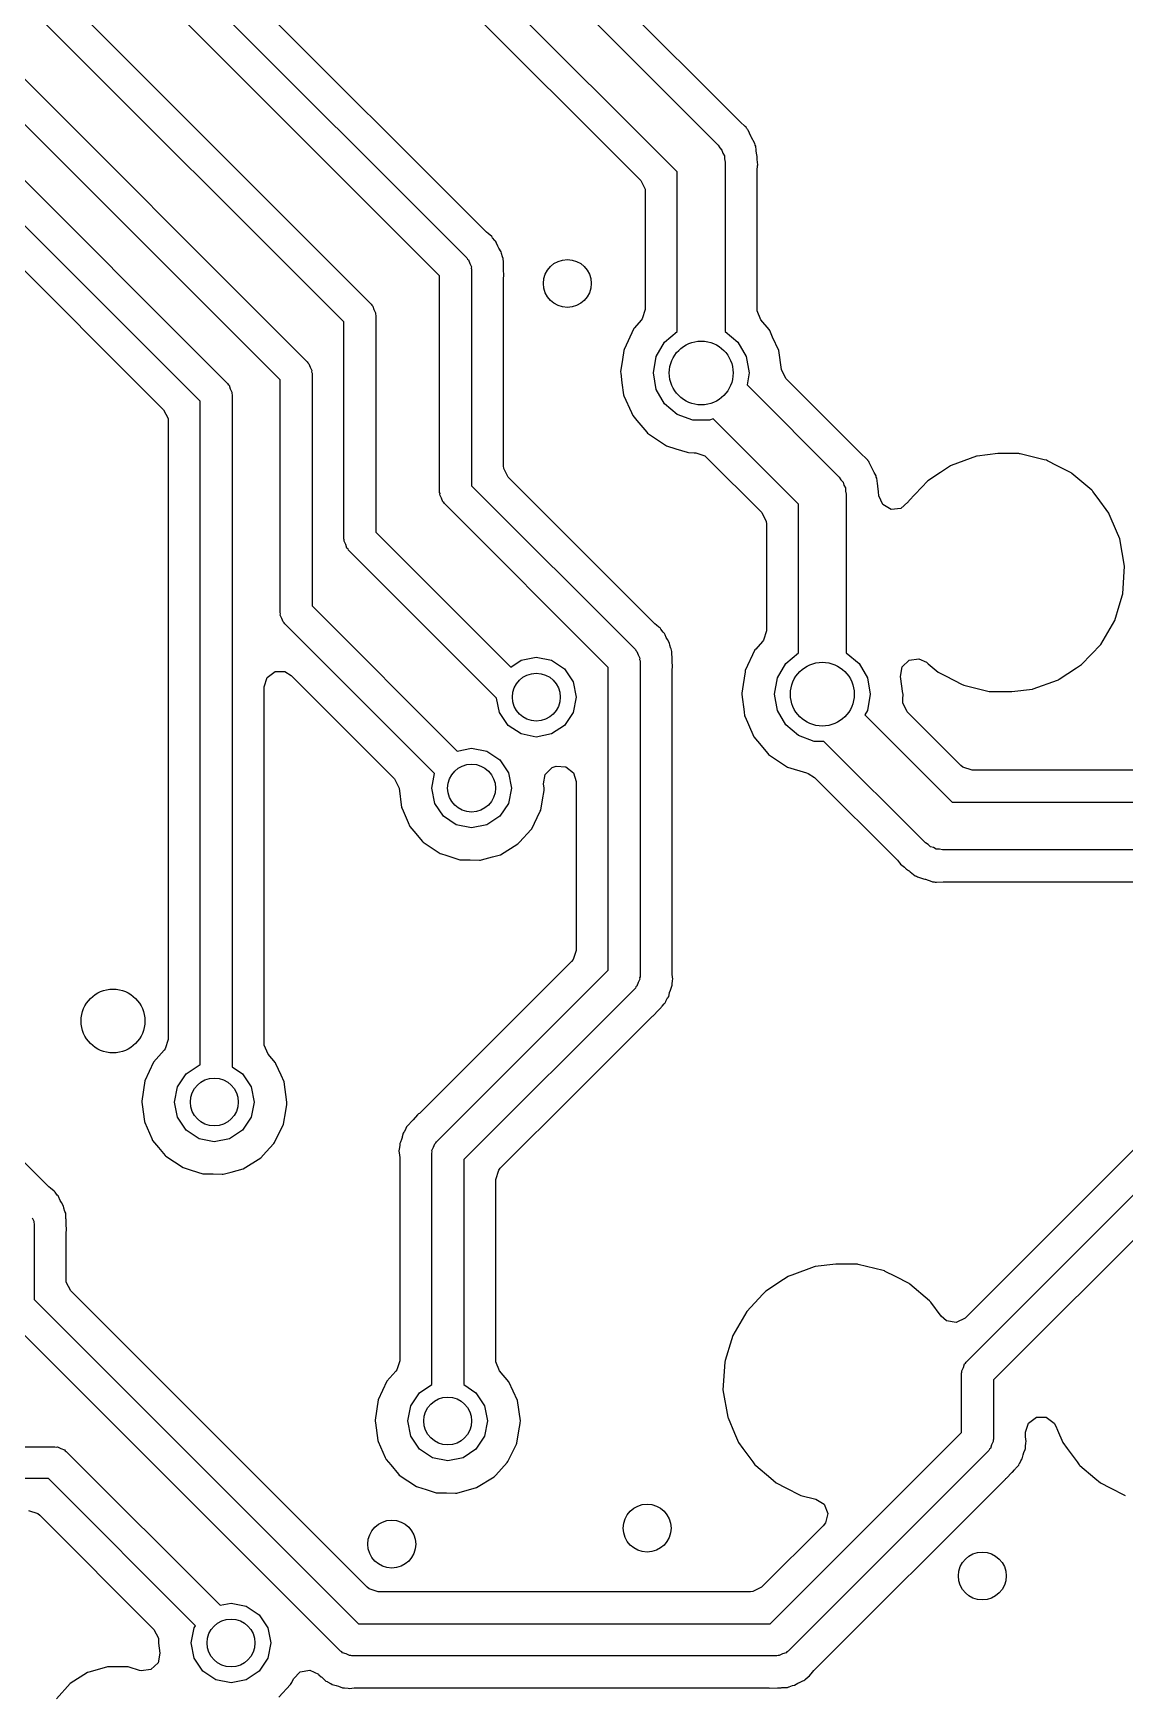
# Model space of a CAD drawing. Extents: x 0.04 to 2.01, y 0.04 to 5.04.
# Drawn here: x 1.1989 to 1.4682, y 1.4633 to 1.8728 of the extents above; entities that cross this region are included whole.
import ezdxf

# ---------------------------------------------------------------- set-up
doc = ezdxf.new("R2010")
doc.units = 0
doc.header["$MEASUREMENT"] = 0
doc.layers.add('BLACK', color=7, linetype='CONTINUOUS')

msp = doc.modelspace()

# ---------------------------------------------------------------- linework, layer by layer
at = {"layer": 'BLACK', "linetype": 'CONTINUOUS'}
for p, q in [((1.31299, 1.90008), (1.36792, 1.84516)), ((1.37324, 1.851), (1.32203, 1.90221)), ((1.31075, 1.82365), (1.23659, 1.89781)), ((1.22756, 1.89569), (1.30593, 1.81731)), ((1.35783, 1.83854), (1.30291, 1.89346)), ((1.29921, 1.8129), (1.22084, 1.89127)), ((1.29759, 1.88762), (1.3488, 1.83641)), ((1.20756, 1.88069), (1.28231, 1.80593)), ((1.27559, 1.80152), (1.20084, 1.87627)), ((1.18898, 1.86927), (1.26656, 1.79168)), ((1.25984, 1.78727), (1.18226, 1.86485)), ((1.17323, 1.86002), (1.24688, 1.78637)), ((1.24016, 1.78195), (1.16651, 1.8556)), ((1.37335, 1.8509), (1.37324, 1.851)), ((1.37456, 1.84978), (1.37335, 1.8509)), ((1.16169, 1.84926), (1.23112, 1.77982)), ((1.37479, 1.84956), (1.37456, 1.84978)), ((1.37456, 1.84978), (1.37456, 1.84978)), ((1.37492, 1.84933), (1.37479, 1.84956)), ((1.37495, 1.84929), (1.37492, 1.84933)), ((1.375, 1.84924), (1.37495, 1.84929)), ((1.37506, 1.84918), (1.375, 1.84924)), ((1.37519, 1.84903), (1.37506, 1.84918)), ((1.37529, 1.84881), (1.37519, 1.84903)), ((1.376, 1.84733), (1.37529, 1.84881)), ((1.37529, 1.84881), (1.37529, 1.84881)), ((1.37608, 1.84717), (1.376, 1.84733)), ((1.37698, 1.84552), (1.37608, 1.84717)), ((1.36792, 1.84516), (1.3683, 1.84449)), ((1.3683, 1.84449), (1.36885, 1.84394)), ((1.36885, 1.84394), (1.36906, 1.84319)), ((1.36906, 1.84319), (1.36944, 1.84251)), ((1.37703, 1.84521), (1.37698, 1.84552)), ((1.37704, 1.84516), (1.37703, 1.84521)), ((1.37717, 1.84489), (1.37704, 1.84516)), ((1.37729, 1.84388), (1.37717, 1.84489)), ((1.3774, 1.84302), (1.37729, 1.84388)), ((1.37742, 1.84284), (1.3774, 1.84302)), ((1.37751, 1.84229), (1.37742, 1.84284)), ((1.35783, 1.79917), (1.35783, 1.83854)), ((1.36944, 1.84251), (1.36944, 1.84174)), ((1.36944, 1.84174), (1.36965, 1.84098)), ((1.36965, 1.84098), (1.36965, 1.79917)), ((1.37754, 1.84213), (1.37751, 1.84229)), ((1.37751, 1.84229), (1.37751, 1.84229)), ((1.37754, 1.84197), (1.37754, 1.84213)), ((1.37755, 1.84181), (1.37754, 1.84197)), ((1.37754, 1.8391), (1.37763, 1.83992)), ((1.37754, 1.80456), (1.37754, 1.8391)), ((1.37757, 1.84158), (1.37755, 1.84181)), ((1.37755, 1.84181), (1.37755, 1.84181)), ((1.37771, 1.84033), (1.37757, 1.84158)), ((1.37763, 1.83992), (1.37765, 1.84001)), ((1.37765, 1.84001), (1.37771, 1.84033)), ((1.3488, 1.83641), (1.34989, 1.83426)), ((1.34989, 1.83426), (1.34994, 1.83365)), ((1.34994, 1.83365), (1.34994, 1.80456)), ((1.31115, 1.82331), (1.31075, 1.82365)), ((1.31207, 1.82261), (1.31115, 1.82331)), ((1.31225, 1.82231), (1.31207, 1.82261)), ((1.31226, 1.8223), (1.31225, 1.82231)), ((1.31282, 1.82159), (1.31226, 1.8223)), ((1.31299, 1.82142), (1.31282, 1.82159)), ((1.31315, 1.82122), (1.31299, 1.82142)), ((1.31326, 1.82097), (1.31315, 1.82122)), ((1.31356, 1.82026), (1.31326, 1.82097)), ((1.31326, 1.82097), (1.31326, 1.82097)), ((1.31383, 1.81975), (1.31356, 1.82026)), ((1.31438, 1.81886), (1.31383, 1.81975)), ((1.31444, 1.81851), (1.31438, 1.81886)), ((1.31446, 1.81841), (1.31444, 1.81851)), ((1.31444, 1.81851), (1.31444, 1.81851)), ((1.31471, 1.81759), (1.31446, 1.81841)), ((1.30593, 1.81731), (1.30608, 1.81703)), ((1.30608, 1.81703), (1.30633, 1.81684)), ((1.30633, 1.81684), (1.30662, 1.81596)), ((1.30662, 1.81596), (1.30704, 1.81514)), ((1.30704, 1.81514), (1.30699, 1.81483)), ((1.30699, 1.81483), (1.30709, 1.81453)), ((1.30709, 1.81453), (1.30709, 1.76111)), ((1.31489, 1.81717), (1.31471, 1.81759)), ((1.31492, 1.81629), (1.31489, 1.81717)), ((1.31493, 1.81601), (1.31492, 1.81629)), ((1.31495, 1.8158), (1.31493, 1.81601)), ((1.31498, 1.81563), (1.31495, 1.8158)), ((1.31498, 1.81486), (1.31498, 1.81563)), ((1.31498, 1.81472), (1.31498, 1.81486)), ((1.31506, 1.81277), (1.31498, 1.81472)), ((1.29921, 1.75948), (1.29921, 1.8129)), ((1.31498, 1.81242), (1.31499, 1.81258)), ((1.31498, 1.766), (1.31498, 1.81242)), ((1.31499, 1.81258), (1.31506, 1.81277)), ((1.28231, 1.80593), (1.28246, 1.80565)), ((1.28246, 1.80565), (1.28271, 1.80546)), ((1.28271, 1.80546), (1.283, 1.80459)), ((1.283, 1.80459), (1.28342, 1.80377)), ((1.28342, 1.80377), (1.28337, 1.80345)), ((1.28337, 1.80345), (1.28346, 1.80315)), ((1.28346, 1.80315), (1.28346, 1.74966)), ((1.34896, 1.80198), (1.34729, 1.80007)), ((1.3492, 1.80227), (1.34896, 1.80198)), ((1.34994, 1.80456), (1.3492, 1.80227)), ((1.37755, 1.80424), (1.37754, 1.80456)), ((1.37848, 1.80201), (1.37755, 1.80424)), ((1.38051, 1.79966), (1.37848, 1.80201)), ((1.27559, 1.74803), (1.27559, 1.80152)), ((1.3471, 1.79987), (1.3447, 1.79476)), ((1.34729, 1.80007), (1.3471, 1.79987)), ((1.34729, 1.80007), (1.34729, 1.80007)), ((1.35469, 1.79653), (1.35783, 1.79917)), ((1.36965, 1.79917), (1.37279, 1.79653)), ((1.38063, 1.79941), (1.38051, 1.79966)), ((1.38136, 1.7978), (1.38063, 1.79941)), ((1.38063, 1.79941), (1.38063, 1.79941)), ((1.38285, 1.79452), (1.38136, 1.7978)), ((1.34466, 1.79448), (1.34431, 1.79227)), ((1.3447, 1.79476), (1.34466, 1.79448)), ((1.34466, 1.79448), (1.34466, 1.79448)), ((1.35264, 1.79298), (1.35469, 1.79653)), ((1.37279, 1.79653), (1.37484, 1.79298)), ((1.38352, 1.78982), (1.38285, 1.79452)), ((1.26656, 1.79168), (1.26671, 1.7914)), ((1.26671, 1.7914), (1.26696, 1.79121)), ((1.26696, 1.79121), (1.26725, 1.79033)), ((1.26725, 1.79033), (1.26767, 1.78951)), ((1.26767, 1.78951), (1.26762, 1.7892)), ((1.34431, 1.79227), (1.34383, 1.78918)), ((1.35193, 1.78894), (1.35264, 1.79298)), ((1.37484, 1.79298), (1.37555, 1.78894)), ((1.38353, 1.78976), (1.38352, 1.78982)), ((1.38463, 1.78756), (1.38353, 1.78976)), ((1.24688, 1.78637), (1.24702, 1.78608)), ((1.24702, 1.78608), (1.24728, 1.7859)), ((1.24728, 1.7859), (1.24756, 1.78502)), ((1.25984, 1.72983), (1.25984, 1.78727)), ((1.26762, 1.7892), (1.26772, 1.7889)), ((1.26772, 1.7889), (1.26772, 1.73146)), ((1.34383, 1.78918), (1.34387, 1.7889)), ((1.34387, 1.7889), (1.34387, 1.7889)), ((1.34387, 1.7889), (1.34418, 1.78652)), ((1.34418, 1.78652), (1.34457, 1.78358)), ((1.35264, 1.7849), (1.35193, 1.78894)), ((1.37555, 1.78894), (1.37503, 1.786)), ((1.37503, 1.786), (1.3978, 1.76323)), ((1.40312, 1.76907), (1.38463, 1.78756)), ((1.24016, 1.61821), (1.24016, 1.78195)), ((1.24756, 1.78502), (1.24798, 1.7842)), ((1.24798, 1.7842), (1.24793, 1.78388)), ((1.24793, 1.78388), (1.24803, 1.78358)), ((1.24803, 1.78358), (1.24803, 1.61772)), ((1.34457, 1.78358), (1.34468, 1.78333)), ((1.34468, 1.78333), (1.34468, 1.78333)), ((1.34468, 1.78333), (1.34652, 1.77915)), ((1.35469, 1.78135), (1.35264, 1.7849)), ((1.35783, 1.77871), (1.35469, 1.78135)), ((1.23112, 1.77982), (1.23222, 1.77768)), ((1.23222, 1.77768), (1.23226, 1.77707)), ((1.34652, 1.77915), (1.34684, 1.77842)), ((1.34684, 1.77842), (1.34785, 1.77722)), ((1.34785, 1.77722), (1.35029, 1.77431)), ((1.36169, 1.77731), (1.35783, 1.77871)), ((1.36579, 1.77731), (1.36169, 1.77731)), ((1.36669, 1.77763), (1.36579, 1.77731)), ((1.38772, 1.75661), (1.36669, 1.77763)), ((1.23226, 1.77707), (1.23226, 1.62446)), ((1.35029, 1.77431), (1.35029, 1.77431)), ((1.35029, 1.77431), (1.35047, 1.7741)), ((1.35047, 1.7741), (1.3507, 1.77394)), ((1.3507, 1.77394), (1.3507, 1.77394)), ((1.3507, 1.77394), (1.35143, 1.77346)), ((1.35143, 1.77346), (1.35517, 1.77097)), ((1.35517, 1.77097), (1.35745, 1.77026)), ((1.35745, 1.77026), (1.36029, 1.76937)), ((1.36029, 1.76937), (1.36029, 1.76937)), ((1.36029, 1.76937), (1.36056, 1.76929)), ((1.36056, 1.76929), (1.362, 1.76926)), ((1.362, 1.76926), (1.36237, 1.76925)), ((1.36237, 1.76925), (1.36464, 1.76847)), ((1.40323, 1.76897), (1.40312, 1.76907)), ((1.40444, 1.76785), (1.40323, 1.76897)), ((1.43691, 1.76905), (1.43182, 1.76845)), ((1.44184, 1.76905), (1.43691, 1.76905)), ((1.4419, 1.76904), (1.44184, 1.76905)), ((1.4421, 1.76903), (1.4419, 1.76904)), ((1.4419, 1.76904), (1.4419, 1.76904)), ((1.44228, 1.76902), (1.4421, 1.76903)), ((1.4421, 1.76903), (1.4421, 1.76903)), ((1.44244, 1.76898), (1.44228, 1.76902)), ((1.44834, 1.76754), (1.44244, 1.76898)), ((1.44244, 1.76898), (1.44244, 1.76898)), ((1.31503, 1.76539), (1.31498, 1.766)), ((1.31612, 1.76324), (1.31503, 1.76539)), ((1.36464, 1.76847), (1.36505, 1.76811)), ((1.36505, 1.76811), (1.37868, 1.75448)), ((1.40468, 1.76763), (1.40444, 1.76785)), ((1.40444, 1.76785), (1.40444, 1.76785)), ((1.4048, 1.76741), (1.40468, 1.76763)), ((1.40483, 1.76736), (1.4048, 1.76741)), ((1.40488, 1.76731), (1.40483, 1.76736)), ((1.40494, 1.76725), (1.40488, 1.76731)), ((1.40507, 1.7671), (1.40494, 1.76725)), ((1.40517, 1.76688), (1.40507, 1.7671)), ((1.40588, 1.76541), (1.40517, 1.76688)), ((1.40517, 1.76688), (1.40517, 1.76688)), ((1.40596, 1.76524), (1.40588, 1.76541)), ((1.40643, 1.76438), (1.40596, 1.76524)), ((1.4252, 1.76599), (1.42274, 1.76438)), ((1.42539, 1.76612), (1.4252, 1.76599)), ((1.4252, 1.76599), (1.4252, 1.76599)), ((1.42695, 1.76669), (1.42539, 1.76612)), ((1.43161, 1.76838), (1.42695, 1.76669)), ((1.43182, 1.76845), (1.43161, 1.76838)), ((1.43161, 1.76838), (1.43161, 1.76838)), ((1.44893, 1.76739), (1.44834, 1.76754)), ((1.44913, 1.76729), (1.44893, 1.76739)), ((1.45157, 1.76604), (1.44913, 1.76729)), ((1.44913, 1.76729), (1.44913, 1.76729)), ((1.45502, 1.76428), (1.45157, 1.76604)), ((1.30709, 1.76111), (1.34749, 1.72071)), ((1.33444, 1.74492), (1.31612, 1.76324)), ((1.3978, 1.76323), (1.39819, 1.76256)), ((1.39819, 1.76256), (1.39874, 1.76201)), ((1.39874, 1.76201), (1.39894, 1.76126)), ((1.39894, 1.76126), (1.39933, 1.76058)), ((1.40686, 1.76359), (1.40643, 1.76438)), ((1.40691, 1.76329), (1.40686, 1.76359)), ((1.40692, 1.76323), (1.40691, 1.76329)), ((1.40706, 1.76296), (1.40692, 1.76323)), ((1.40721, 1.76168), (1.40706, 1.76296)), ((1.40728, 1.76109), (1.40721, 1.76168)), ((1.4073, 1.76091), (1.40728, 1.76109)), ((1.40739, 1.76036), (1.4073, 1.76091)), ((1.41966, 1.76236), (1.41495, 1.75739)), ((1.42274, 1.76438), (1.41966, 1.76236)), ((1.4552, 1.76413), (1.45502, 1.76428)), ((1.46007, 1.75999), (1.4552, 1.76413)), ((1.4552, 1.76413), (1.4552, 1.76413)), ((1.29931, 1.75918), (1.29921, 1.75948)), ((1.29926, 1.75887), (1.29931, 1.75918)), ((1.29968, 1.75805), (1.29926, 1.75887)), ((1.29996, 1.75717), (1.29968, 1.75805)), ((1.30022, 1.75698), (1.29996, 1.75717)), ((1.30037, 1.7567), (1.30022, 1.75698)), ((1.34076, 1.7163), (1.30037, 1.7567)), ((1.38772, 1.71991), (1.38772, 1.75661)), ((1.39933, 1.76058), (1.39933, 1.75981)), ((1.39933, 1.75981), (1.39953, 1.75906)), ((1.39953, 1.75906), (1.39953, 1.71991)), ((1.40742, 1.7602), (1.40739, 1.76036)), ((1.40739, 1.76036), (1.40739, 1.76036)), ((1.40742, 1.76004), (1.40742, 1.7602)), ((1.40743, 1.75988), (1.40742, 1.76004)), ((1.40745, 1.75965), (1.40743, 1.75988)), ((1.40743, 1.75988), (1.40743, 1.75988)), ((1.40746, 1.75959), (1.40745, 1.75965)), ((1.40757, 1.75865), (1.40746, 1.75959)), ((1.40853, 1.7565), (1.40757, 1.75865)), ((1.41468, 1.75703), (1.41301, 1.75554)), ((1.4147, 1.75702), (1.41468, 1.75703)), ((1.41478, 1.75712), (1.4147, 1.75702)), ((1.41481, 1.75715), (1.41478, 1.75712)), ((1.41484, 1.7572), (1.41481, 1.75715)), ((1.41495, 1.75739), (1.41484, 1.7572)), ((1.41484, 1.7572), (1.41484, 1.7572)), ((1.46024, 1.75985), (1.46007, 1.75999)), ((1.46007, 1.75999), (1.46007, 1.75999)), ((1.46038, 1.75966), (1.46024, 1.75985)), ((1.4614, 1.75827), (1.46038, 1.75966)), ((1.46038, 1.75966), (1.46038, 1.75966)), ((1.4643, 1.75433), (1.4614, 1.75827)), ((1.37868, 1.75448), (1.37977, 1.75233)), ((1.41062, 1.75529), (1.40853, 1.7565)), ((1.41301, 1.75554), (1.41062, 1.75529)), ((1.46439, 1.75412), (1.4643, 1.75433)), ((1.46618, 1.74992), (1.46439, 1.75412)), ((1.28346, 1.74966), (1.31676, 1.71637)), ((1.37977, 1.75233), (1.37982, 1.75172)), ((1.37982, 1.75172), (1.37982, 1.7253)), ((1.46698, 1.74803), (1.46618, 1.74992)), ((1.27569, 1.74773), (1.27559, 1.74803)), ((1.27564, 1.74742), (1.27569, 1.74773)), ((1.27606, 1.74659), (1.27564, 1.74742)), ((1.27634, 1.74572), (1.27606, 1.74659)), ((1.2766, 1.74553), (1.27634, 1.74572)), ((1.27674, 1.74525), (1.2766, 1.74553)), ((1.31325, 1.70874), (1.27674, 1.74525)), ((1.35231, 1.72706), (1.33444, 1.74492)), ((1.46814, 1.74128), (1.46698, 1.74803)), ((1.46772, 1.73445), (1.46814, 1.74128)), ((1.46682, 1.73147), (1.46765, 1.73423)), ((1.46765, 1.73423), (1.46772, 1.73445)), ((1.46765, 1.73423), (1.46765, 1.73423)), ((1.25994, 1.72952), (1.25984, 1.72983)), ((1.25989, 1.72921), (1.25994, 1.72952)), ((1.26031, 1.72839), (1.25989, 1.72921)), ((1.26059, 1.72751), (1.26031, 1.72839)), ((1.26772, 1.73146), (1.30352, 1.69565)), ((1.46573, 1.7279), (1.46682, 1.73147)), ((1.26085, 1.72733), (1.26059, 1.72751)), ((1.261, 1.72704), (1.26085, 1.72733)), ((1.29795, 1.69009), (1.261, 1.72704)), ((1.3527, 1.72671), (1.35231, 1.72706)), ((1.35331, 1.72625), (1.3527, 1.72671)), ((1.35362, 1.72602), (1.35331, 1.72625)), ((1.35381, 1.72571), (1.35362, 1.72602)), ((1.35381, 1.7257), (1.35381, 1.72571)), ((1.35381, 1.72571), (1.35381, 1.72571)), ((1.35437, 1.72499), (1.35381, 1.7257)), ((1.35455, 1.72482), (1.35437, 1.72499)), ((1.3547, 1.72463), (1.35455, 1.72482)), ((1.35481, 1.72437), (1.3547, 1.72463)), ((1.35512, 1.72366), (1.35481, 1.72437)), ((1.35481, 1.72437), (1.35481, 1.72437)), ((1.37982, 1.7253), (1.37908, 1.72301)), ((1.46229, 1.72198), (1.46573, 1.7279)), ((1.34749, 1.72071), (1.34763, 1.72043)), ((1.34763, 1.72043), (1.34789, 1.72025)), ((1.34789, 1.72025), (1.34817, 1.71937)), ((1.35538, 1.72316), (1.35512, 1.72366)), ((1.35593, 1.72226), (1.35538, 1.72316)), ((1.35601, 1.72182), (1.35593, 1.72226)), ((1.35626, 1.72099), (1.35601, 1.72182)), ((1.3563, 1.72091), (1.35626, 1.72099)), ((1.35644, 1.72058), (1.3563, 1.72091)), ((1.3563, 1.72091), (1.3563, 1.72091)), ((1.35646, 1.72022), (1.35644, 1.72058)), ((1.35649, 1.71941), (1.35646, 1.72022)), ((1.37698, 1.72061), (1.37458, 1.71551)), ((1.37717, 1.72082), (1.37698, 1.72061)), ((1.37885, 1.72272), (1.37717, 1.72082)), ((1.37717, 1.72082), (1.37717, 1.72082)), ((1.37908, 1.72301), (1.37885, 1.72272)), ((1.38457, 1.71728), (1.38772, 1.71991)), ((1.39953, 1.71991), (1.40267, 1.71728)), ((1.45758, 1.71701), (1.46229, 1.72198)), ((1.31676, 1.71637), (1.31928, 1.71806)), ((1.31928, 1.71806), (1.32305, 1.7188)), ((1.32305, 1.7188), (1.32681, 1.71806)), ((1.32681, 1.71806), (1.33001, 1.71592)), ((1.33001, 1.71592), (1.33214, 1.71273)), ((1.34076, 1.64161), (1.34076, 1.7163)), ((1.34817, 1.71937), (1.34859, 1.71855)), ((1.34859, 1.71855), (1.34854, 1.71823)), ((1.34854, 1.71823), (1.34864, 1.71793)), ((1.34864, 1.71793), (1.34864, 1.63998)), ((1.3565, 1.71921), (1.35649, 1.71941)), ((1.35653, 1.71903), (1.3565, 1.71921)), ((1.35653, 1.71826), (1.35653, 1.71903)), ((1.35654, 1.71812), (1.35653, 1.71826)), ((1.35653, 1.71582), (1.35654, 1.71599)), ((1.35653, 1.64105), (1.35653, 1.71582)), ((1.35661, 1.71617), (1.35654, 1.71812)), ((1.35654, 1.71599), (1.35661, 1.71617)), ((1.38252, 1.71372), (1.38457, 1.71728)), ((1.40267, 1.71728), (1.40472, 1.71372)), ((1.4129, 1.71406), (1.41331, 1.71643)), ((1.41331, 1.71643), (1.41504, 1.71811)), ((1.41504, 1.71811), (1.41743, 1.71845)), ((1.41743, 1.71845), (1.41928, 1.71758)), ((1.41928, 1.71758), (1.41976, 1.71718)), ((1.41976, 1.71718), (1.42222, 1.71509)), ((1.45205, 1.71338), (1.45631, 1.71617)), ((1.45631, 1.71617), (1.45758, 1.71701)), ((1.25593, 1.71154), (1.25667, 1.71383)), ((1.25667, 1.71383), (1.25862, 1.71525)), ((1.25862, 1.71525), (1.26103, 1.71525)), ((1.26103, 1.71525), (1.26258, 1.7143)), ((1.26258, 1.7143), (1.28809, 1.68879)), ((1.33214, 1.71273), (1.33289, 1.70896)), ((1.37406, 1.71211), (1.37372, 1.70993)), ((1.37454, 1.71523), (1.37406, 1.71211)), ((1.37458, 1.71551), (1.37454, 1.71523)), ((1.37454, 1.71523), (1.37454, 1.71523)), ((1.38181, 1.70969), (1.38252, 1.71372)), ((1.40472, 1.71372), (1.40543, 1.70969)), ((1.41351, 1.70983), (1.4129, 1.71406)), ((1.42222, 1.71509), (1.42396, 1.7142)), ((1.42396, 1.7142), (1.42812, 1.71208)), ((1.42812, 1.71208), (1.42812, 1.71208)), ((1.42812, 1.71208), (1.42832, 1.71198)), ((1.42832, 1.71198), (1.42854, 1.71192)), ((1.42854, 1.71192), (1.42854, 1.71192)), ((1.42854, 1.71192), (1.4348, 1.71039)), ((1.44564, 1.71099), (1.45165, 1.71317)), ((1.45165, 1.71317), (1.45186, 1.71325)), ((1.45186, 1.71325), (1.45205, 1.71338)), ((1.45205, 1.71338), (1.45205, 1.71338)), ((1.20282, 1.58815), (1.08303, 1.70794)), ((1.25593, 1.6234), (1.25593, 1.71154)), ((1.31395, 1.7052), (1.31325, 1.70874)), ((1.33289, 1.70896), (1.33214, 1.7052)), ((1.37372, 1.70993), (1.37375, 1.70965)), ((1.37375, 1.70965), (1.37375, 1.70965)), ((1.37375, 1.70965), (1.37431, 1.70537)), ((1.38252, 1.70565), (1.38181, 1.70969)), ((1.40543, 1.70969), (1.40472, 1.70565)), ((1.41345, 1.70877), (1.4135, 1.70905)), ((1.41345, 1.70752), (1.41345, 1.70877)), ((1.41454, 1.70537), (1.41345, 1.70752)), ((1.4135, 1.70905), (1.41352, 1.7092)), ((1.4135, 1.70905), (1.4135, 1.70905)), ((1.41353, 1.70969), (1.41351, 1.70983)), ((1.41352, 1.7092), (1.41353, 1.70969)), ((1.4348, 1.71039), (1.4348, 1.71039)), ((1.4348, 1.71039), (1.43497, 1.71035)), ((1.43497, 1.71035), (1.43514, 1.71034)), ((1.43514, 1.71034), (1.43514, 1.71034)), ((1.43514, 1.71034), (1.43534, 1.71033)), ((1.43534, 1.71033), (1.43534, 1.71033)), ((1.43534, 1.71033), (1.4354, 1.71032)), ((1.4354, 1.71032), (1.44034, 1.71032)), ((1.44034, 1.71032), (1.44542, 1.71092)), ((1.44542, 1.71092), (1.44564, 1.71099)), ((1.44564, 1.71099), (1.44564, 1.71099)), ((1.31609, 1.702), (1.31395, 1.7052)), ((1.33214, 1.7052), (1.33001, 1.702)), ((1.37431, 1.70537), (1.37445, 1.70433)), ((1.37445, 1.70433), (1.37456, 1.70408)), ((1.37456, 1.70408), (1.37456, 1.70408)), ((1.37456, 1.70408), (1.37645, 1.69978)), ((1.38457, 1.70209), (1.38252, 1.70565)), ((1.40472, 1.70565), (1.40413, 1.70462)), ((1.40413, 1.70462), (1.42567, 1.68307)), ((1.4278, 1.69211), (1.41454, 1.70537)), ((1.31928, 1.69987), (1.31609, 1.702)), ((1.32305, 1.69912), (1.31928, 1.69987)), ((1.32681, 1.69987), (1.32305, 1.69912)), ((1.33001, 1.702), (1.32681, 1.69987)), ((1.37645, 1.69978), (1.37672, 1.69917)), ((1.38772, 1.69946), (1.38457, 1.70209)), ((1.39157, 1.69805), (1.38772, 1.69946)), ((1.30352, 1.69565), (1.30709, 1.69636)), ((1.30709, 1.69636), (1.31085, 1.69561)), ((1.31085, 1.69561), (1.31405, 1.69348)), ((1.37672, 1.69917), (1.37762, 1.6981)), ((1.37762, 1.6981), (1.38017, 1.69506)), ((1.39399, 1.69805), (1.39157, 1.69805)), ((1.41905, 1.67299), (1.39399, 1.69805)), ((1.31405, 1.69348), (1.31618, 1.69029)), ((1.32527, 1.6899), (1.327, 1.69158)), ((1.327, 1.69158), (1.32769, 1.69184)), ((1.32769, 1.69184), (1.3277, 1.69184)), ((1.3277, 1.69184), (1.32795, 1.69191)), ((1.32795, 1.69191), (1.33035, 1.6918)), ((1.33035, 1.6918), (1.33223, 1.69029)), ((1.38017, 1.69506), (1.38017, 1.69506)), ((1.38017, 1.69506), (1.38035, 1.69484)), ((1.38035, 1.69484), (1.38505, 1.69172)), ((1.38505, 1.69172), (1.38969, 1.69027)), ((1.42827, 1.69171), (1.4278, 1.69211)), ((1.43056, 1.69096), (1.42827, 1.69171)), ((1.28809, 1.68879), (1.2892, 1.68654)), ((1.29724, 1.68652), (1.29795, 1.69009)), ((1.31618, 1.69029), (1.31693, 1.68652)), ((1.32486, 1.68753), (1.32527, 1.6899)), ((1.32501, 1.68652), (1.32486, 1.68753)), ((1.33223, 1.69029), (1.33287, 1.68815)), ((1.33287, 1.68815), (1.33287, 1.64649)), ((1.38969, 1.69027), (1.39011, 1.69014)), ((1.39011, 1.69014), (1.39171, 1.68917)), ((1.39171, 1.68917), (1.41214, 1.66874)), ((1.54254, 1.69096), (1.43056, 1.69096)), ((1.2892, 1.68654), (1.28983, 1.6817)), ((1.29799, 1.68275), (1.29724, 1.68652)), ((1.31693, 1.68652), (1.31618, 1.68275)), ((1.32416, 1.68107), (1.32459, 1.68365)), ((1.32459, 1.68365), (1.32497, 1.68593)), ((1.32497, 1.68593), (1.325, 1.68608)), ((1.32497, 1.68593), (1.32497, 1.68593)), ((1.325, 1.68608), (1.32501, 1.68652)), ((1.42567, 1.68307), (1.54291, 1.68307)), ((1.28983, 1.6817), (1.28994, 1.68145)), ((1.28994, 1.68145), (1.28994, 1.68145)), ((1.28994, 1.68145), (1.29145, 1.67802)), ((1.30013, 1.67956), (1.29799, 1.68275)), ((1.30332, 1.67743), (1.30013, 1.67956)), ((1.31405, 1.67956), (1.31085, 1.67743)), ((1.31618, 1.68275), (1.31405, 1.67956)), ((1.32194, 1.6765), (1.3233, 1.67929)), ((1.3233, 1.67929), (1.32404, 1.68082)), ((1.32404, 1.68082), (1.32416, 1.68107)), ((1.32404, 1.68082), (1.32404, 1.68082)), ((1.29145, 1.67802), (1.29187, 1.67705)), ((1.29187, 1.67705), (1.29284, 1.6759)), ((1.29284, 1.6759), (1.29496, 1.67337)), ((1.30709, 1.67668), (1.30332, 1.67743)), ((1.31085, 1.67743), (1.30709, 1.67668)), ((1.31892, 1.67316), (1.32176, 1.67629)), ((1.32176, 1.67629), (1.32194, 1.6765)), ((1.32176, 1.67629), (1.32176, 1.67629)), ((1.29496, 1.67337), (1.29496, 1.67337)), ((1.29496, 1.67337), (1.29514, 1.67316)), ((1.29514, 1.67316), (1.29937, 1.67035)), ((1.3142, 1.67007), (1.31853, 1.67273)), ((1.31853, 1.67273), (1.31892, 1.67316)), ((1.41973, 1.6726), (1.41905, 1.67299)), ((1.42028, 1.67205), (1.41973, 1.6726)), ((1.42103, 1.67185), (1.42028, 1.67205)), ((1.4217, 1.67146), (1.42103, 1.67185)), ((1.42248, 1.67146), (1.4217, 1.67146)), ((1.42323, 1.67126), (1.42248, 1.67146)), ((1.54047, 1.67126), (1.42323, 1.67126)), ((1.29937, 1.67035), (1.29964, 1.67026)), ((1.29964, 1.67026), (1.29964, 1.67026)), ((1.29964, 1.67026), (1.30071, 1.66993)), ((1.30071, 1.66993), (1.30422, 1.66883)), ((1.30422, 1.66883), (1.30676, 1.66878)), ((1.30676, 1.66878), (1.30902, 1.66874)), ((1.30902, 1.66874), (1.30902, 1.66874)), ((1.30902, 1.66874), (1.3093, 1.66874)), ((1.3093, 1.66874), (1.30957, 1.66881)), ((1.30957, 1.66881), (1.31227, 1.66955)), ((1.30957, 1.66881), (1.30957, 1.66881)), ((1.31227, 1.66955), (1.3142, 1.67007)), ((1.41214, 1.66874), (1.41265, 1.6681)), ((1.41265, 1.6681), (1.41271, 1.66802)), ((1.41271, 1.66802), (1.41271, 1.66802)), ((1.41271, 1.66802), (1.41288, 1.66775)), ((1.41288, 1.66775), (1.41387, 1.66697)), ((1.41387, 1.66697), (1.41404, 1.66681)), ((1.41404, 1.66681), (1.41404, 1.66681)), ((1.41404, 1.66681), (1.41417, 1.66671)), ((1.41417, 1.66671), (1.41428, 1.6666)), ((1.41428, 1.6666), (1.41441, 1.6665)), ((1.41441, 1.6665), (1.41441, 1.6665)), ((1.41441, 1.6665), (1.41487, 1.66618)), ((1.41487, 1.66618), (1.41501, 1.66607)), ((1.41501, 1.66607), (1.41529, 1.66585)), ((1.41529, 1.66585), (1.41649, 1.66491)), ((1.41649, 1.66491), (1.41678, 1.6648)), ((1.41678, 1.6648), (1.41683, 1.66478)), ((1.41683, 1.66478), (1.41707, 1.6646)), ((1.41707, 1.6646), (1.41856, 1.66416)), ((1.41856, 1.66416), (1.41887, 1.66406)), ((1.41887, 1.66406), (1.41905, 1.66401)), ((1.41905, 1.66401), (1.42059, 1.66346)), ((1.42059, 1.66346), (1.42059, 1.66346)), ((1.42059, 1.66346), (1.42082, 1.66338)), ((1.42082, 1.66338), (1.42103, 1.66337)), ((1.42103, 1.66337), (1.42111, 1.66337)), ((1.42111, 1.66337), (1.42118, 1.66336)), ((1.42118, 1.66336), (1.42123, 1.66336)), ((1.42123, 1.66336), (1.42147, 1.66329)), ((1.42147, 1.66329), (1.4218, 1.6633)), ((1.4218, 1.6633), (1.42345, 1.66336)), ((1.42345, 1.66336), (1.4236, 1.66337)), ((1.4236, 1.66337), (1.53558, 1.66337)), ((1.33287, 1.64649), (1.33213, 1.6442)), ((1.33173, 1.64374), (1.29432, 1.60633)), ((1.33213, 1.6442), (1.33173, 1.64374)), ((1.29842, 1.59926), (1.34076, 1.64161)), ((1.34817, 1.63854), (1.34789, 1.63766)), ((1.34859, 1.63936), (1.34817, 1.63854)), ((1.34864, 1.63998), (1.34854, 1.63968)), ((1.34854, 1.63968), (1.34859, 1.63936)), ((1.35651, 1.63764), (1.35653, 1.63789)), ((1.35657, 1.64053), (1.35653, 1.64105)), ((1.35653, 1.63813), (1.35664, 1.63903)), ((1.35653, 1.63789), (1.35653, 1.63813)), ((1.35672, 1.63939), (1.35657, 1.64053)), ((1.35664, 1.63904), (1.35672, 1.63939)), ((1.35664, 1.63903), (1.35664, 1.63904)), ((1.35664, 1.63904), (1.35664, 1.63904)), ((1.34749, 1.63719), (1.30514, 1.59485)), ((1.34763, 1.63748), (1.34749, 1.63719)), ((1.34789, 1.63766), (1.34763, 1.63748)), ((1.35488, 1.63355), (1.35501, 1.63388)), ((1.35501, 1.63388), (1.35504, 1.63397)), ((1.35501, 1.63388), (1.35501, 1.63388)), ((1.35504, 1.63397), (1.35545, 1.63473)), ((1.35545, 1.63473), (1.3555, 1.6348)), ((1.3555, 1.6348), (1.35571, 1.6351)), ((1.3555, 1.6348), (1.3555, 1.6348)), ((1.35571, 1.6351), (1.35581, 1.63555)), ((1.35581, 1.63555), (1.35595, 1.63612)), ((1.35595, 1.63612), (1.35612, 1.63667)), ((1.35612, 1.63667), (1.35641, 1.63738)), ((1.35641, 1.63738), (1.35651, 1.63764)), ((1.35641, 1.63738), (1.35641, 1.63738)), ((1.3325, 1.61104), (1.35158, 1.63012)), ((1.35158, 1.63012), (1.3517, 1.63023)), ((1.3517, 1.63023), (1.35188, 1.63031)), ((1.35188, 1.63031), (1.3532, 1.63174)), ((1.3532, 1.63174), (1.3533, 1.63185)), ((1.3533, 1.63185), (1.35385, 1.63239)), ((1.35385, 1.63239), (1.35395, 1.63254)), ((1.35395, 1.63254), (1.35408, 1.63269)), ((1.35408, 1.63269), (1.35463, 1.63328)), ((1.35463, 1.63328), (1.35488, 1.63355)), ((1.35463, 1.63328), (1.35463, 1.63328)), ((1.49983, 1.6268), (1.42881, 1.55577)), ((1.23129, 1.62188), (1.22865, 1.61889)), ((1.23152, 1.62217), (1.23129, 1.62188)), ((1.23226, 1.62446), (1.23152, 1.62217)), ((1.25594, 1.62307), (1.25593, 1.6234)), ((1.25687, 1.62085), (1.25594, 1.62307)), ((1.42912, 1.54492), (1.50617, 1.62198)), ((1.22865, 1.61889), (1.22649, 1.61429)), ((1.23666, 1.61601), (1.23986, 1.61815)), ((1.23986, 1.61815), (1.24016, 1.61821)), ((1.24803, 1.61772), (1.25058, 1.61601)), ((1.25872, 1.61871), (1.25687, 1.62085)), ((1.25883, 1.61846), (1.25872, 1.61871)), ((1.2601, 1.61568), (1.25883, 1.61846)), ((1.25883, 1.61846), (1.25883, 1.61846)), ((1.22649, 1.61429), (1.2257, 1.60927)), ((1.23453, 1.61282), (1.23666, 1.61601)), ((1.25058, 1.61601), (1.25272, 1.61282)), ((1.26082, 1.61408), (1.2601, 1.61568)), ((1.26154, 1.60906), (1.26082, 1.61408)), ((1.50895, 1.61361), (1.43584, 1.54051)), ((1.2257, 1.60927), (1.22574, 1.609)), ((1.23378, 1.60906), (1.23453, 1.61282)), ((1.25272, 1.61282), (1.25346, 1.60906)), ((1.31417, 1.59272), (1.3325, 1.61104)), ((1.22574, 1.609), (1.22574, 1.609)), ((1.22574, 1.609), (1.22581, 1.60847)), ((1.22581, 1.60847), (1.22636, 1.60424)), ((1.23453, 1.60529), (1.23378, 1.60906)), ((1.23666, 1.6021), (1.23453, 1.60529)), ((1.25272, 1.60529), (1.25058, 1.6021)), ((1.25346, 1.60906), (1.25272, 1.60529)), ((1.26069, 1.60361), (1.26125, 1.60693)), ((1.26125, 1.60693), (1.26151, 1.60847)), ((1.26151, 1.60847), (1.26154, 1.60862)), ((1.26151, 1.60847), (1.26151, 1.60847)), ((1.26154, 1.60862), (1.26154, 1.60906)), ((1.29378, 1.60587), (1.2927, 1.60471)), ((1.29402, 1.60614), (1.29378, 1.60587)), ((1.2942, 1.60623), (1.29402, 1.60614)), ((1.29432, 1.60633), (1.2942, 1.60623)), ((1.22636, 1.60424), (1.22648, 1.60398)), ((1.22648, 1.60398), (1.22648, 1.60398)), ((1.22648, 1.60398), (1.2282, 1.60005)), ((1.23986, 1.59996), (1.23666, 1.6021)), ((1.25058, 1.6021), (1.24739, 1.59996)), ((1.25848, 1.59904), (1.26069, 1.60361)), ((1.2902, 1.60135), (1.28999, 1.60047)), ((1.2904, 1.60165), (1.2902, 1.60135)), ((1.29045, 1.60173), (1.2904, 1.60165)), ((1.2904, 1.60165), (1.2904, 1.60165)), ((1.29086, 1.60249), (1.29045, 1.60173)), ((1.29089, 1.60257), (1.29086, 1.60249)), ((1.29103, 1.60291), (1.29089, 1.60257)), ((1.29089, 1.60257), (1.29089, 1.60257)), ((1.29182, 1.60376), (1.29103, 1.60291)), ((1.29196, 1.60392), (1.29182, 1.60376)), ((1.29206, 1.60406), (1.29196, 1.60392)), ((1.2926, 1.60461), (1.29206, 1.60406)), ((1.2927, 1.60471), (1.2926, 1.60461)), ((1.2282, 1.60005), (1.22841, 1.59959)), ((1.22841, 1.59959), (1.22984, 1.59788)), ((1.22984, 1.59788), (1.2315, 1.59591)), ((1.24362, 1.59921), (1.23986, 1.59996)), ((1.24739, 1.59996), (1.24362, 1.59921)), ((1.25642, 1.59676), (1.25829, 1.59883)), ((1.25829, 1.59883), (1.25848, 1.59904)), ((1.25829, 1.59883), (1.25829, 1.59883)), ((1.28926, 1.59742), (1.28918, 1.59706)), ((1.28918, 1.59706), (1.28933, 1.59593)), ((1.28937, 1.59832), (1.28926, 1.59742)), ((1.28939, 1.59881), (1.28937, 1.59857)), ((1.28937, 1.59857), (1.28937, 1.59832)), ((1.28954, 1.59917), (1.28939, 1.59881)), ((1.28978, 1.59979), (1.28954, 1.59917)), ((1.28996, 1.60033), (1.28978, 1.59979)), ((1.28999, 1.60047), (1.28996, 1.60033)), ((1.29731, 1.59709), (1.29773, 1.59791)), ((1.29736, 1.59678), (1.29731, 1.59709)), ((1.29773, 1.59791), (1.29802, 1.59879)), ((1.29802, 1.59879), (1.29827, 1.59898)), ((1.29827, 1.59898), (1.29842, 1.59926)), ((1.2315, 1.59591), (1.2315, 1.59591)), ((1.2315, 1.59591), (1.23168, 1.5957)), ((1.23168, 1.5957), (1.23591, 1.59288)), ((1.23591, 1.59288), (1.23617, 1.5928)), ((1.25074, 1.59261), (1.25507, 1.59527)), ((1.25507, 1.59527), (1.25642, 1.59676)), ((1.28933, 1.59593), (1.28937, 1.5954)), ((1.28937, 1.5954), (1.28937, 1.54524)), ((1.29726, 1.59648), (1.29736, 1.59678)), ((1.29726, 1.53935), (1.29726, 1.59648)), ((1.30514, 1.59485), (1.30514, 1.53935)), ((1.23617, 1.5928), (1.23617, 1.5928)), ((1.23617, 1.5928), (1.23792, 1.59225)), ((1.23792, 1.59225), (1.24076, 1.59137)), ((1.24076, 1.59137), (1.2433, 1.59132)), ((1.2433, 1.59132), (1.24556, 1.59128)), ((1.24556, 1.59128), (1.24556, 1.59128)), ((1.24556, 1.59128), (1.24584, 1.59127)), ((1.24584, 1.59127), (1.2461, 1.59135)), ((1.2461, 1.59135), (1.24775, 1.5918)), ((1.2461, 1.59135), (1.2461, 1.59135)), ((1.24775, 1.5918), (1.25074, 1.59261)), ((1.31303, 1.58996), (1.31378, 1.59225)), ((1.31303, 1.54526), (1.31303, 1.58996)), ((1.31378, 1.59225), (1.31417, 1.59272)), ((1.20322, 1.5878), (1.20282, 1.58815)), ((1.20413, 1.58711), (1.20322, 1.5878)), ((1.20432, 1.5868), (1.20413, 1.58711)), ((1.20433, 1.58679), (1.20432, 1.5868)), ((1.20489, 1.58608), (1.20433, 1.58679)), ((1.20506, 1.58591), (1.20489, 1.58608)), ((1.20522, 1.58572), (1.20506, 1.58591)), ((1.20561, 1.5848), (1.20522, 1.58572)), ((1.20563, 1.58476), (1.20561, 1.5848)), ((1.20589, 1.58425), (1.20563, 1.58476)), ((1.20645, 1.58336), (1.20589, 1.58425)), ((1.20651, 1.583), (1.20645, 1.58336)), ((1.20653, 1.58291), (1.20651, 1.583)), ((1.20651, 1.583), (1.20651, 1.583)), ((1.20678, 1.58209), (1.20653, 1.58291)), ((1.20696, 1.58167), (1.20678, 1.58209)), ((1.207, 1.58057), (1.20696, 1.58167)), ((1.207, 1.5805), (1.207, 1.58057)), ((1.19869, 1.58046), (1.19911, 1.57964)), ((1.19911, 1.57964), (1.19906, 1.57933)), ((1.19906, 1.57933), (1.19915, 1.57902)), ((1.19915, 1.57902), (1.19915, 1.56035)), ((1.20701, 1.5803), (1.207, 1.5805)), ((1.20705, 1.58012), (1.20701, 1.5803)), ((1.20705, 1.57936), (1.20705, 1.58012)), ((1.20705, 1.57921), (1.20705, 1.57936)), ((1.20712, 1.57726), (1.20705, 1.57921)), ((1.20705, 1.57692), (1.20706, 1.57708)), ((1.20705, 1.56524), (1.20705, 1.57692)), ((1.20706, 1.57708), (1.20712, 1.57726)), ((1.39161, 1.56838), (1.38608, 1.56637)), ((1.39182, 1.56845), (1.39161, 1.56838)), ((1.39161, 1.56838), (1.39161, 1.56838)), ((1.39691, 1.56905), (1.39182, 1.56845)), ((1.40184, 1.56905), (1.39691, 1.56905)), ((1.4019, 1.56904), (1.40184, 1.56905)), ((1.4021, 1.56903), (1.4019, 1.56904)), ((1.4019, 1.56904), (1.4019, 1.56904)), ((1.40228, 1.56902), (1.4021, 1.56903)), ((1.4021, 1.56903), (1.4021, 1.56903)), ((1.40244, 1.56898), (1.40228, 1.56902)), ((1.40866, 1.56746), (1.40244, 1.56898)), ((1.40244, 1.56898), (1.40244, 1.56898)), ((1.2071, 1.56463), (1.20705, 1.56524)), ((1.20819, 1.56248), (1.2071, 1.56463)), ((1.38404, 1.56524), (1.37966, 1.56236)), ((1.3852, 1.56599), (1.38404, 1.56524)), ((1.38539, 1.56612), (1.3852, 1.56599)), ((1.3852, 1.56599), (1.3852, 1.56599)), ((1.38608, 1.56637), (1.38539, 1.56612)), ((1.40893, 1.56739), (1.40866, 1.56746)), ((1.40913, 1.56729), (1.40893, 1.56739)), ((1.41167, 1.56599), (1.40913, 1.56729)), ((1.40913, 1.56729), (1.40913, 1.56729)), ((1.41502, 1.56428), (1.41167, 1.56599)), ((1.4152, 1.56413), (1.41502, 1.56428)), ((1.19915, 1.56035), (1.27919, 1.48031)), ((1.28132, 1.48935), (1.20819, 1.56248)), ((1.37897, 1.56164), (1.37495, 1.55739)), ((1.3795, 1.5622), (1.37897, 1.56164)), ((1.37966, 1.56236), (1.3795, 1.5622)), ((1.3795, 1.5622), (1.3795, 1.5622)), ((1.42007, 1.55999), (1.4152, 1.56413)), ((1.4152, 1.56413), (1.4152, 1.56413)), ((1.37495, 1.55739), (1.37151, 1.55147)), ((1.42024, 1.55985), (1.42007, 1.55999)), ((1.42007, 1.55999), (1.42007, 1.55999)), ((1.42038, 1.55966), (1.42024, 1.55985)), ((1.42291, 1.55622), (1.42038, 1.55966)), ((1.42038, 1.55966), (1.42038, 1.55966)), ((1.42428, 1.55506), (1.42291, 1.55622)), ((1.27478, 1.47359), (1.19243, 1.55594)), ((1.42666, 1.55468), (1.42428, 1.55506)), ((1.42881, 1.55577), (1.42666, 1.55468)), ((1.37119, 1.55041), (1.36963, 1.54526)), ((1.37151, 1.55147), (1.37119, 1.55041)), ((1.28937, 1.54524), (1.28863, 1.54295)), ((1.31304, 1.54493), (1.31303, 1.54526)), ((1.31398, 1.54271), (1.31304, 1.54493)), ((1.36953, 1.54492), (1.3691, 1.53809)), ((1.36963, 1.54526), (1.36953, 1.54492)), ((1.42843, 1.54358), (1.42872, 1.54445)), ((1.42872, 1.54445), (1.42897, 1.54464)), ((1.42897, 1.54464), (1.42912, 1.54492)), ((1.28622, 1.5402), (1.28407, 1.53561)), ((1.28839, 1.54266), (1.28622, 1.5402)), ((1.28863, 1.54295), (1.28839, 1.54266)), ((1.3163, 1.54002), (1.31398, 1.54271)), ((1.3184, 1.5354), (1.3163, 1.54002)), ((1.42796, 1.54214), (1.42806, 1.54244)), ((1.42796, 1.52753), (1.42796, 1.54214)), ((1.42801, 1.54275), (1.42843, 1.54358)), ((1.42806, 1.54244), (1.42801, 1.54275)), ((1.43584, 1.54051), (1.43584, 1.5259)), ((1.28407, 1.53561), (1.28328, 1.53059)), ((1.29211, 1.53413), (1.29424, 1.53733)), ((1.29424, 1.53733), (1.29726, 1.53935)), ((1.30514, 1.53935), (1.30816, 1.53733)), ((1.30816, 1.53733), (1.31029, 1.53413)), ((1.3691, 1.53809), (1.37026, 1.53134)), ((1.29136, 1.53037), (1.29211, 1.53413)), ((1.31029, 1.53413), (1.31104, 1.53037)), ((1.31912, 1.53037), (1.3184, 1.5354)), ((1.28328, 1.53059), (1.28332, 1.53031)), ((1.28332, 1.53031), (1.28332, 1.53031)), ((1.28332, 1.53031), (1.28337, 1.52993)), ((1.28337, 1.52993), (1.28394, 1.52555)), ((1.29211, 1.5266), (1.29136, 1.53037)), ((1.31104, 1.53037), (1.31029, 1.5266)), ((1.31827, 1.52492), (1.31877, 1.5279)), ((1.31877, 1.5279), (1.31909, 1.52978)), ((1.31909, 1.52978), (1.31911, 1.52993)), ((1.31909, 1.52978), (1.31909, 1.52978)), ((1.31911, 1.52993), (1.31912, 1.53037)), ((1.37026, 1.53134), (1.37035, 1.53113)), ((1.37035, 1.53113), (1.37035, 1.53113)), ((1.37035, 1.53113), (1.37197, 1.52733)), ((1.37197, 1.52733), (1.37294, 1.52504)), ((1.38075, 1.48031), (1.42796, 1.52753)), ((1.44373, 1.52757), (1.44448, 1.52986)), ((1.44373, 1.52698), (1.44373, 1.52757)), ((1.44448, 1.52986), (1.44643, 1.53128)), ((1.44643, 1.53128), (1.44883, 1.53128)), ((1.44883, 1.53128), (1.45078, 1.52986)), ((1.45078, 1.52986), (1.45122, 1.5291)), ((1.45122, 1.5291), (1.45163, 1.52811)), ((1.45163, 1.52811), (1.45294, 1.52504)), ((1.17213, 1.52403), (1.20431, 1.52403)), ((1.20431, 1.52403), (1.20461, 1.52394)), ((1.20461, 1.52394), (1.20493, 1.52399)), ((1.20493, 1.52399), (1.20575, 1.52357)), ((1.20575, 1.52357), (1.20663, 1.52328)), ((1.20663, 1.52328), (1.20681, 1.52303)), ((1.28394, 1.52555), (1.28405, 1.52529)), ((1.28405, 1.52529), (1.28405, 1.52529)), ((1.28405, 1.52529), (1.28578, 1.52137)), ((1.29424, 1.52341), (1.29211, 1.5266)), ((1.29743, 1.52127), (1.29424, 1.52341)), ((1.30816, 1.52341), (1.30497, 1.52127)), ((1.31029, 1.5266), (1.30816, 1.52341)), ((1.31606, 1.52035), (1.31791, 1.52418)), ((1.31791, 1.52418), (1.31815, 1.52467)), ((1.31815, 1.52467), (1.31827, 1.52492)), ((1.31815, 1.52467), (1.31815, 1.52467)), ((1.37294, 1.52504), (1.37403, 1.52356)), ((1.37403, 1.52356), (1.37644, 1.52029)), ((1.43483, 1.5234), (1.43469, 1.52312)), ((1.43509, 1.52359), (1.43483, 1.5234)), ((1.43537, 1.52446), (1.43509, 1.52359)), ((1.43579, 1.52528), (1.43537, 1.52446)), ((1.43584, 1.5259), (1.43574, 1.5256)), ((1.43574, 1.5256), (1.43579, 1.52528)), ((1.44332, 1.52259), (1.44361, 1.52331)), ((1.44361, 1.52331), (1.44371, 1.52356)), ((1.44361, 1.52331), (1.44361, 1.52331)), ((1.44371, 1.52356), (1.44373, 1.52381)), ((1.44377, 1.52645), (1.44373, 1.52698)), ((1.44373, 1.52405), (1.44384, 1.52495)), ((1.44373, 1.52381), (1.44373, 1.52405)), ((1.44392, 1.52531), (1.44377, 1.52645)), ((1.44384, 1.52496), (1.44392, 1.52531)), ((1.44384, 1.52495), (1.44384, 1.52496)), ((1.44384, 1.52496), (1.44384, 1.52496)), ((1.45294, 1.52504), (1.45403, 1.52356)), ((1.45403, 1.52356), (1.45644, 1.52029)), ((1.20681, 1.52303), (1.2071, 1.52288)), ((1.2071, 1.52288), (1.24506, 1.48491)), ((1.28578, 1.52137), (1.28599, 1.5209)), ((1.28599, 1.5209), (1.28714, 1.51952)), ((1.28714, 1.51952), (1.28908, 1.51722)), ((1.3012, 1.52052), (1.29743, 1.52127)), ((1.30497, 1.52127), (1.3012, 1.52052)), ((1.31303, 1.51701), (1.31587, 1.52014)), ((1.31587, 1.52014), (1.31606, 1.52035)), ((1.31587, 1.52014), (1.31587, 1.52014)), ((1.37644, 1.52029), (1.377, 1.51952)), ((1.377, 1.51952), (1.37717, 1.51938)), ((1.37717, 1.51938), (1.37717, 1.51938)), ((1.37717, 1.51938), (1.38087, 1.51624)), ((1.43469, 1.52312), (1.38516, 1.47359)), ((1.44128, 1.51861), (1.44183, 1.51921)), ((1.44183, 1.51921), (1.44207, 1.51947)), ((1.44183, 1.51921), (1.44183, 1.51921)), ((1.44207, 1.51947), (1.44221, 1.5198)), ((1.44221, 1.5198), (1.44224, 1.51989)), ((1.44221, 1.5198), (1.44221, 1.5198)), ((1.44224, 1.51989), (1.44265, 1.52065)), ((1.44265, 1.52065), (1.4427, 1.52073)), ((1.4427, 1.52073), (1.44291, 1.52102)), ((1.4427, 1.52073), (1.4427, 1.52073)), ((1.44291, 1.52102), (1.44315, 1.52204)), ((1.44315, 1.52204), (1.44332, 1.52259)), ((1.45644, 1.52029), (1.457, 1.51952)), ((1.457, 1.51952), (1.45717, 1.51938)), ((1.45717, 1.51938), (1.45717, 1.51938)), ((1.45717, 1.51938), (1.46087, 1.51624)), ((1.20268, 1.51616), (1.1705, 1.51616)), ((1.23898, 1.47986), (1.20268, 1.51616)), ((1.28908, 1.51722), (1.28908, 1.51722)), ((1.28908, 1.51722), (1.28926, 1.51701)), ((1.28926, 1.51701), (1.29349, 1.51419)), ((1.30832, 1.51392), (1.31265, 1.51658)), ((1.31265, 1.51658), (1.31303, 1.51701)), ((1.38087, 1.51624), (1.38222, 1.51509)), ((1.38222, 1.51509), (1.38459, 1.51388)), ((1.39151, 1.46877), (1.43878, 1.51605)), ((1.43878, 1.51605), (1.4389, 1.51615)), ((1.4389, 1.51615), (1.43908, 1.51624)), ((1.43908, 1.51624), (1.4404, 1.51766)), ((1.4404, 1.51766), (1.4405, 1.51777)), ((1.4405, 1.51777), (1.44105, 1.51831)), ((1.44105, 1.51831), (1.44115, 1.51846)), ((1.44115, 1.51846), (1.44128, 1.51861)), ((1.46087, 1.51624), (1.46222, 1.51509)), ((1.46222, 1.51509), (1.46459, 1.51388)), ((1.29349, 1.51419), (1.29375, 1.51411)), ((1.29375, 1.51411), (1.29375, 1.51411)), ((1.29375, 1.51411), (1.29591, 1.51344)), ((1.29591, 1.51344), (1.29834, 1.51268)), ((1.29834, 1.51268), (1.30088, 1.51263)), ((1.30088, 1.51263), (1.30314, 1.51259)), ((1.30314, 1.51259), (1.30314, 1.51259)), ((1.30314, 1.51259), (1.30342, 1.51259)), ((1.30342, 1.51259), (1.30368, 1.51266)), ((1.30368, 1.51266), (1.30575, 1.51322)), ((1.30368, 1.51266), (1.30368, 1.51266)), ((1.30575, 1.51322), (1.30832, 1.51392)), ((1.38459, 1.51388), (1.38812, 1.51208)), ((1.38812, 1.51208), (1.38812, 1.51208)), ((1.38812, 1.51208), (1.38832, 1.51198)), ((1.38832, 1.51198), (1.39198, 1.51108)), ((1.39198, 1.51108), (1.39403, 1.50981)), ((1.46459, 1.51388), (1.46812, 1.51208)), ((1.46812, 1.51208), (1.46812, 1.51208)), ((1.46812, 1.51208), (1.46832, 1.51198)), ((1.1978, 1.50827), (1.20009, 1.50752)), ((1.20009, 1.50752), (1.20055, 1.50713)), ((1.20055, 1.50713), (1.22872, 1.47895)), ((1.39403, 1.50981), (1.39494, 1.50758)), ((1.39494, 1.50758), (1.39437, 1.50524)), ((1.39381, 1.50454), (1.37862, 1.48935)), ((1.39437, 1.50524), (1.39381, 1.50454)), ((1.28178, 1.48895), (1.28132, 1.48935)), ((1.28407, 1.48821), (1.28178, 1.48895)), ((1.37586, 1.48821), (1.28407, 1.48821)), ((1.37647, 1.48826), (1.37586, 1.48821)), ((1.37862, 1.48935), (1.37647, 1.48826)), ((1.24506, 1.48491), (1.24774, 1.48545)), ((1.24774, 1.48545), (1.25151, 1.4847)), ((1.25151, 1.4847), (1.2547, 1.48256)), ((1.2547, 1.48256), (1.25683, 1.47937)), ((1.22872, 1.47895), (1.22982, 1.47681)), ((1.2379, 1.4756), (1.23865, 1.47937)), ((1.23865, 1.47937), (1.23898, 1.47986)), ((1.25683, 1.47937), (1.25758, 1.4756)), ((1.27919, 1.48031), (1.38075, 1.48031)), ((1.22982, 1.47681), (1.22987, 1.47615)), ((1.22986, 1.4761), (1.22982, 1.47582)), ((1.22982, 1.47582), (1.22986, 1.47555)), ((1.22987, 1.47615), (1.22986, 1.4761)), ((1.22986, 1.47555), (1.23018, 1.47307)), ((1.23865, 1.47184), (1.2379, 1.4756)), ((1.25758, 1.4756), (1.25683, 1.47184)), ((1.22974, 1.4707), (1.22799, 1.46905)), ((1.23018, 1.47307), (1.22974, 1.4707)), ((1.24078, 1.46864), (1.23865, 1.47184)), ((1.25683, 1.47184), (1.2547, 1.46864)), ((1.27506, 1.47345), (1.27478, 1.47359)), ((1.27524, 1.47319), (1.27506, 1.47345)), ((1.27612, 1.47291), (1.27524, 1.47319)), ((1.27694, 1.47249), (1.27612, 1.47291)), ((1.27726, 1.47254), (1.27694, 1.47249)), ((1.27756, 1.47244), (1.27726, 1.47254)), ((1.38238, 1.47244), (1.27756, 1.47244)), ((1.38268, 1.47254), (1.38238, 1.47244)), ((1.383, 1.47249), (1.38268, 1.47254)), ((1.38382, 1.47291), (1.383, 1.47249)), ((1.38469, 1.47319), (1.38382, 1.47291)), ((1.38488, 1.47345), (1.38469, 1.47319)), ((1.38516, 1.47359), (1.38488, 1.47345)), ((1.21237, 1.46833), (1.20807, 1.46561)), ((1.21264, 1.4684), (1.21237, 1.46833)), ((1.21699, 1.46965), (1.21264, 1.4684)), ((1.21264, 1.4684), (1.21264, 1.4684)), ((1.21725, 1.46972), (1.21699, 1.46965)), ((1.21699, 1.46965), (1.21699, 1.46965)), ((1.21753, 1.46972), (1.21725, 1.46972)), ((1.21932, 1.46971), (1.21753, 1.46972)), ((1.22233, 1.46969), (1.21932, 1.46971)), ((1.2226, 1.46961), (1.22233, 1.46969)), ((1.2252, 1.46883), (1.2226, 1.46961)), ((1.2226, 1.46961), (1.2226, 1.46961)), ((1.2256, 1.46874), (1.2252, 1.46883)), ((1.22799, 1.46905), (1.2256, 1.46874)), ((1.24397, 1.46651), (1.24078, 1.46864)), ((1.24774, 1.46576), (1.24397, 1.46651)), ((1.25151, 1.46651), (1.24774, 1.46576)), ((1.2547, 1.46864), (1.25151, 1.46651)), ((1.26272, 1.46585), (1.26315, 1.46673)), ((1.26315, 1.46673), (1.26482, 1.46847)), ((1.26482, 1.46847), (1.26719, 1.46889)), ((1.26719, 1.46889), (1.26931, 1.46789)), ((1.26931, 1.46789), (1.26933, 1.46788)), ((1.26933, 1.46788), (1.26943, 1.46778)), ((1.26943, 1.46778), (1.26997, 1.46723)), ((1.26997, 1.46723), (1.27012, 1.46713)), ((1.27012, 1.46713), (1.27027, 1.467)), ((1.27027, 1.467), (1.27077, 1.46653)), ((1.27077, 1.46653), (1.27113, 1.4662)), ((1.27113, 1.4662), (1.27146, 1.46607)), ((1.27146, 1.46607), (1.27146, 1.46607)), ((1.27146, 1.46607), (1.27155, 1.46604)), ((1.27155, 1.46604), (1.27231, 1.46563)), ((1.3876, 1.4657), (1.38811, 1.46596)), ((1.38811, 1.46596), (1.38882, 1.46627)), ((1.38882, 1.46627), (1.38907, 1.46638)), ((1.38882, 1.46627), (1.38882, 1.46627)), ((1.38907, 1.46638), (1.38927, 1.46653)), ((1.38927, 1.46653), (1.38944, 1.46671)), ((1.38944, 1.46671), (1.39015, 1.46727)), ((1.39015, 1.46727), (1.39046, 1.46746)), ((1.39046, 1.46746), (1.39116, 1.46838)), ((1.39116, 1.46838), (1.39151, 1.46877)), ((1.20807, 1.46561), (1.20471, 1.46181)), ((1.25957, 1.46225), (1.26241, 1.46538)), ((1.26241, 1.46538), (1.26259, 1.46558)), ((1.26241, 1.46538), (1.26241, 1.46538)), ((1.26259, 1.46558), (1.26272, 1.46585)), ((1.27231, 1.46563), (1.27239, 1.46558)), ((1.27239, 1.46558), (1.27239, 1.46558)), ((1.27239, 1.46558), (1.27268, 1.46537)), ((1.27268, 1.46537), (1.27303, 1.46529)), ((1.27303, 1.46529), (1.27303, 1.46529)), ((1.27303, 1.46529), (1.2737, 1.46513)), ((1.2737, 1.46513), (1.27425, 1.46496)), ((1.27425, 1.46496), (1.27522, 1.46457)), ((1.27522, 1.46457), (1.27547, 1.46455)), ((1.27547, 1.46455), (1.27571, 1.46455)), ((1.27571, 1.46455), (1.27661, 1.46444)), ((1.27661, 1.46444), (1.27697, 1.46436)), ((1.27697, 1.46436), (1.27811, 1.46451)), ((1.27811, 1.46451), (1.27864, 1.46455)), ((1.27864, 1.46455), (1.38027, 1.46455)), ((1.38027, 1.46455), (1.38044, 1.46454)), ((1.38044, 1.46454), (1.38062, 1.46447)), ((1.38062, 1.46447), (1.38257, 1.46454)), ((1.38257, 1.46454), (1.38271, 1.46455)), ((1.38271, 1.46455), (1.38348, 1.46455)), ((1.38348, 1.46455), (1.38365, 1.46458)), ((1.38365, 1.46458), (1.38386, 1.46459)), ((1.38386, 1.46459), (1.38449, 1.46462)), ((1.38449, 1.46462), (1.38467, 1.46462)), ((1.38467, 1.46462), (1.38503, 1.46464)), ((1.38503, 1.46464), (1.38536, 1.46478)), ((1.38536, 1.46478), (1.38544, 1.46482)), ((1.38536, 1.46478), (1.38536, 1.46478)), ((1.38544, 1.46482), (1.38627, 1.46507)), ((1.38627, 1.46507), (1.38671, 1.46515)), ((1.38671, 1.46515), (1.3876, 1.4657))]:
    msp.add_line(p, q, dxfattribs=at)
at = {"layer": 'BLACK'}
for centre, radius in [((1.33071, 1.81102), 0.005906), ((1.36374, 1.78894), 0.007874), ((1.39362, 1.70969), 0.007874), ((1.32305, 1.70896), 0.005906), ((1.30709, 1.68652), 0.005906), ((1.21862, 1.62906), 0.007874), ((1.24362, 1.60906), 0.005906), ((1.3012, 1.53037), 0.005906), ((1.35039, 1.50394), 0.005906), ((1.2874, 1.5), 0.005906), ((1.43307, 1.49213), 0.005906), ((1.24774, 1.4756), 0.005906)]:
    msp.add_circle(centre, radius, dxfattribs=at)

doc.saveas('drawing.dxf')
